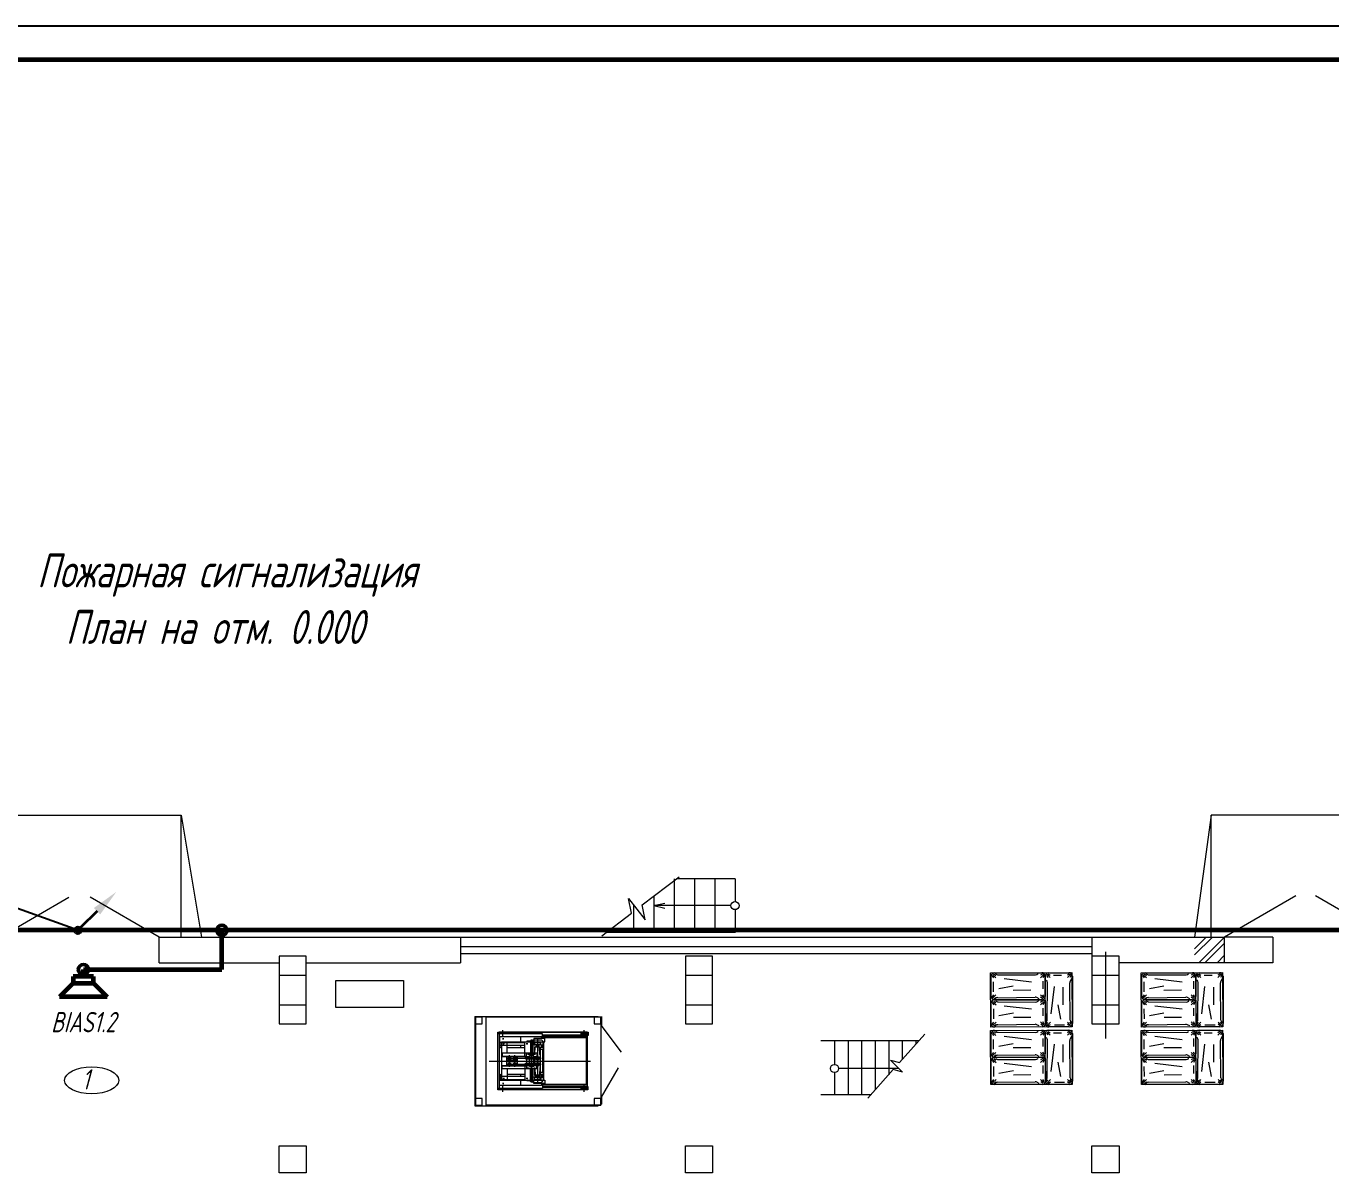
# Model space of a CAD drawing. Header units: millimetres. Extents: x 1663 to 6300, y 431 to 1491.
# Drawn here: x 2875.7 to 3068.3, y 1182.3 to 1351.5 of the extents above; entities that cross this region are included whole.
import ezdxf

# ---------------------------------------------------------------- set-up
doc = ezdxf.new("R2010")
doc.units = ezdxf.units.MM
for name, color, linetype, lineweight in [('Линия связи (Вновь)', 3, 'Continuous', 60), ('Рамка толстая', 7, 'Continuous', 60), ('Рамка тонкая', 5, 'Continuous', 25), ('Связь', 84, 'Continuous', 50), ('СОУЭ', 160, 'Continuous', 60), ('Строительный', 251, 'Continuous', 13), ('Текст', 2, 'Continuous', 25), ('Элемент эл. схем', 7, 'Continuous', 35)]:
    doc.layers.add(name, color=color, linetype=linetype, lineweight=lineweight)
doc.styles.add('Simplex', font='simplex.shx', dxfattribs={"width": 0.7, "oblique": 15})

# ---------------------------------------------------------------- blocks, each defined once
blk = doc.blocks.new('A$C178B2837')
at = {"layer": 'Строительный', "ltscale": 100}
for p, q in [((304.71, 420.51), (334.71, 420.51)), ((334.71, 402.51), (334.71, 420.51)), ((334.71, 420.51), (337.72, 402.51)), ((486.76, 420.51), (484.3, 402.51)), ((513.66, 420.51), (486.76, 420.51)), ((486.76, 402.51), (486.76, 420.51)), ((402.77, 407.25), (408.22, 411.41)), ((407.47, 411.11), (407.47, 403.21)), ((416.47, 411.11), (407.83, 411.11)), ((410.47, 411.11), (410.47, 403.21)), ((413.47, 411.11), (413.47, 403.21)), ((416.47, 411.11), (416.47, 407.76)), ((307.96, 402.51), (318.14, 408.39)), ((331.46, 402.51), (321.29, 408.39)), ((404.47, 408.55), (404.47, 403.21)), ((499.28, 408.6), (488.74, 402.51)), ((502.16, 408.63), (512.74, 402.51)), ((401.18, 406.04), (400.76, 408.23)), ((400.76, 408.23), (403.19, 405.05)), ((401.47, 407.3), (401.47, 403.21)), ((403.19, 405.05), (402.77, 407.25)), ((404.47, 407.16), (406.09, 407.53)), ((415.87, 407.16), (404.47, 407.16)), ((404.47, 407.16), (406.09, 406.78)), ((416.47, 406.56), (416.47, 403.21)), ((396.83, 402.72), (401.18, 406.04)), ((416.47, 403.21), (397.47, 403.21)), ((398.47, 403.97), (398.47, 403.21)), ((331.46, 402.51), (375.93, 402.51)), ((331.46, 398.71), (331.46, 402.51)), ((375.93, 402.51), (375.93, 398.71)), ((375.93, 402.51), (469.16, 402.51)), ((375.93, 401.14), (469.16, 401.14)), ((469.16, 402.51), (469.16, 399.71)), ((469.16, 402.51), (488.74, 402.51)), ((484.3, 400.78), (486.04, 402.51)), ((484.3, 399.88), (486.94, 402.51)), ((484.94, 398.71), (488.74, 402.51)), ((485.83, 398.71), (488.74, 401.62)), ((488.74, 398.71), (488.74, 402.51)), ((495.86, 402.51), (488.74, 402.51)), ((495.86, 402.51), (495.86, 398.71)), ((353.16, 399.71), (349.16, 399.71)), ((349.16, 399.71), (349.16, 389.71)), ((353.16, 389.71), (353.16, 399.71)), ((375.93, 400.11), (469.16, 400.11)), ((413.16, 399.71), (409.16, 399.71)), ((409.16, 399.71), (409.16, 389.71)), ((413.16, 389.71), (413.16, 399.71)), ((473.16, 399.71), (469.16, 399.71)), ((469.16, 399.71), (469.16, 389.71)), ((471.16, 399.71), (469.16, 399.71)), ((471.16, 399.71), (469.16, 399.71)), ((471.16, 400.33), (471.16, 387.56)), ((473.16, 389.71), (473.16, 399.71)), ((487.63, 398.71), (488.74, 399.83)), ((488.53, 398.71), (488.74, 398.93)), ((331.46, 398.71), (349.16, 398.71)), ((349.16, 396.89), (353.16, 396.89)), ((353.16, 398.71), (375.93, 398.71)), ((409.16, 396.89), (413.16, 396.89)), ((454.21, 397.23), (466.21, 397.27)), ((454.23, 389.23), (454.21, 397.23)), ((454.43, 396.81), (454.65, 396.5)), ((454.49, 396.95), (454.98, 396.5)), ((454.65, 397.07), (454.96, 396.85)), ((454.77, 397.24), (461.77, 397.26)), ((454.94, 397.13), (454.95, 397.13)), ((455.32, 396.95), (460.83, 396.93)), ((461.2, 397.09), (461.19, 397.08)), ((462.05, 396.97), (461.56, 396.52)), ((461.89, 397.09), (461.57, 396.87)), ((461.59, 397.15), (461.59, 397.15)), ((462.11, 396.84), (461.89, 396.52)), ((462.43, 396.87), (462.65, 396.56)), ((462.55, 397.03), (463, 396.54)), ((462.69, 397.09), (463, 396.87)), ((462.77, 397.25), (465.77, 397.26)), ((463.49, 396.87), (464.65, 396.88)), ((465.84, 397.1), (465.53, 396.88)), ((465.98, 397.04), (465.53, 396.54)), ((466.1, 396.88), (465.88, 396.56)), ((466.21, 397.27), (466.23, 389.27)), ((469.16, 396.89), (473.16, 396.89)), ((488.74, 398.71), (473.16, 398.71)), ((476.45, 397.23), (488.45, 397.27)), ((476.47, 389.23), (476.45, 397.23)), ((476.67, 396.81), (476.89, 396.5)), ((476.73, 396.95), (477.22, 396.5)), ((476.89, 397.07), (477.2, 396.85)), ((477.01, 397.24), (484.01, 397.26)), ((477.18, 397.13), (477.18, 397.13)), ((477.56, 396.95), (483.07, 396.93)), ((483.44, 397.09), (483.43, 397.08)), ((484.28, 396.97), (483.79, 396.52)), ((484.13, 397.09), (483.81, 396.87)), ((483.83, 397.15), (483.83, 397.15)), ((484.34, 396.84), (484.13, 396.52)), ((484.67, 396.87), (484.89, 396.56)), ((484.79, 397.03), (485.24, 396.54)), ((484.93, 397.09), (485.24, 396.87)), ((485, 397.25), (488, 397.26)), ((485.73, 396.87), (486.89, 396.88)), ((488.08, 397.1), (487.77, 396.88)), ((488.22, 397.04), (487.77, 396.54)), ((488.34, 396.88), (488.12, 396.56)), ((488.45, 397.27), (488.47, 389.27)), ((495.86, 398.71), (488.74, 398.71)), ((357.53, 396.11), (367.53, 396.11)), ((357.53, 392.11), (357.53, 396.11)), ((367.53, 396.11), (367.53, 392.11)), ((454.28, 393.73), (454.27, 396.73)), ((454.59, 395.91), (454.6, 394.44)), ((455.43, 394.93), (457.54, 395.32)), ((456.19, 396.38), (460.24, 395.91)), ((461.89, 396.03), (461.9, 394.87)), ((462.27, 396.76), (462.28, 393.76)), ((462.29, 389.75), (462.27, 396.75)), ((462.38, 396.57), (462.38, 396.57)), ((462.44, 396.18), (462.45, 396.17)), ((462.57, 390.3), (462.59, 395.82)), ((463.15, 391.18), (463.62, 395.22)), ((464.87, 395.12), (464.87, 392.53)), ((465.95, 390.24), (465.88, 395.75)), ((466.13, 396.33), (465.94, 396)), ((466.16, 396.59), (466.16, 396.58)), ((466.27, 396.76), (466.29, 389.76)), ((476.52, 393.73), (476.51, 396.73)), ((476.83, 395.91), (476.84, 394.44)), ((477.67, 394.93), (479.78, 395.32)), ((478.43, 396.38), (482.47, 395.91)), ((484.13, 396.03), (484.13, 394.87)), ((484.51, 396.76), (484.52, 393.76)), ((484.53, 389.75), (484.51, 396.75)), ((484.61, 396.57), (484.62, 396.57)), ((484.67, 396.18), (484.68, 396.17)), ((484.81, 390.3), (484.83, 395.82)), ((485.39, 391.18), (485.85, 395.22)), ((487.1, 395.12), (487.11, 392.53)), ((488.19, 390.24), (488.12, 395.75)), ((488.37, 396.33), (488.18, 396)), ((488.4, 396.59), (488.39, 396.58)), ((488.51, 396.76), (488.53, 389.76)), ((454.44, 393.66), (454.66, 393.97)), ((454.5, 393.52), (454.99, 393.97)), ((454.66, 393.4), (454.97, 393.62)), ((454.66, 393.07), (454.98, 392.85)), ((461.78, 393.26), (454.78, 393.24)), ((454.78, 393.24), (461.78, 393.26)), ((454.88, 393.4), (454.91, 393.43)), ((454.95, 393.34), (454.96, 393.35)), ((454.96, 393.13), (454.96, 393.13)), ((455.26, 393.57), (460.77, 393.64)), ((455.33, 392.95), (460.85, 392.93)), ((460.14, 394.66), (457.55, 394.65)), ((461.35, 393.4), (461.02, 393.58)), ((461.21, 393.09), (461.2, 393.08)), ((462.06, 393.54), (461.56, 393.99)), ((462.06, 392.97), (461.57, 392.52)), ((461.9, 393.42), (461.58, 393.64)), ((461.9, 393.09), (461.59, 392.87)), ((461.6, 393.36), (461.6, 393.37)), ((461.6, 393.15), (461.6, 393.15)), ((462.11, 393.68), (461.9, 393.99)), ((476.68, 393.66), (476.9, 393.97)), ((476.74, 393.52), (477.23, 393.97)), ((476.9, 393.4), (477.21, 393.62)), ((476.9, 393.07), (477.21, 392.85)), ((484.02, 393.26), (477.02, 393.24)), ((477.02, 393.24), (484.02, 393.26)), ((477.11, 393.4), (477.15, 393.43)), ((477.19, 393.34), (477.2, 393.35)), ((477.19, 393.13), (477.2, 393.13)), ((477.49, 393.57), (483.01, 393.64)), ((477.57, 392.95), (483.08, 392.93)), ((482.38, 394.66), (479.78, 394.65)), ((483.59, 393.4), (483.26, 393.58)), ((483.45, 393.09), (483.44, 393.08)), ((484.29, 393.54), (483.8, 393.99)), ((484.3, 392.97), (483.81, 392.52)), ((484.14, 393.42), (483.82, 393.64)), ((484.14, 393.09), (483.82, 392.87)), ((483.84, 393.36), (483.84, 393.37)), ((483.84, 393.15), (483.84, 393.15)), ((484.35, 393.68), (484.14, 393.99)), ((349.16, 392.54), (353.16, 392.54)), ((367.53, 392.11), (357.53, 392.11)), ((409.16, 392.54), (413.16, 392.54)), ((454.29, 389.73), (454.28, 392.73)), ((454.44, 392.81), (454.66, 392.5)), ((454.5, 392.95), (455, 392.5)), ((454.61, 391.91), (454.61, 390.44)), ((455.44, 390.93), (457.56, 391.32)), ((456.21, 392.38), (460.25, 391.91)), ((462.12, 392.84), (461.9, 392.52)), ((461.9, 392.03), (461.91, 390.87)), ((462.28, 392.76), (462.29, 389.76)), ((464.59, 390.41), (464.2, 392.53)), ((469.16, 392.54), (473.16, 392.54)), ((476.53, 389.73), (476.52, 392.73)), ((476.68, 392.81), (476.9, 392.5)), ((476.74, 392.95), (477.23, 392.5)), ((476.84, 391.91), (476.85, 390.44)), ((477.68, 390.93), (479.79, 391.32)), ((478.44, 392.38), (482.49, 391.91)), ((484.36, 392.84), (484.14, 392.52)), ((484.14, 392.03), (484.15, 390.87)), ((484.52, 392.76), (484.53, 389.76)), ((486.83, 390.41), (486.44, 392.53)), ((349.16, 389.71), (353.16, 389.71)), ((378.06, 390.81), (396.26, 390.81)), ((378.06, 390.81), (378.06, 377.61)), ((379.16, 390.71), (378.16, 390.71)), ((378.16, 390.71), (378.16, 389.71)), ((378.16, 390.26), (378.16, 378.26)), ((378.16, 389.71), (379.16, 389.71)), ((379.16, 389.71), (379.16, 390.71)), ((396.66, 390.71), (379.66, 390.71)), ((379.66, 390.71), (379.66, 377.71)), ((394.66, 390.71), (381.66, 390.71)), ((396.66, 390.71), (395.66, 390.71)), ((395.66, 390.71), (395.66, 389.71)), ((395.66, 389.71), (396.66, 389.71)), ((396.66, 390.71), (396.66, 377.71)), ((396.66, 389.71), (396.66, 390.71)), ((396.66, 389.51), (399.66, 385.51)), ((396.76, 390.81), (396.76, 389.38)), ((409.16, 389.71), (413.16, 389.71)), ((466.23, 389.27), (454.23, 389.23)), ((454.45, 389.66), (454.67, 389.97)), ((454.51, 389.52), (455, 389.97)), ((454.67, 389.4), (454.99, 389.62)), ((461.79, 389.26), (454.79, 389.24)), ((454.89, 389.4), (454.92, 389.43)), ((454.97, 389.35), (454.97, 389.35)), ((455.27, 389.57), (460.78, 389.64)), ((460.16, 390.66), (457.56, 390.65)), ((461.36, 389.4), (461.03, 389.58)), ((462.07, 389.54), (461.57, 389.99)), ((461.91, 389.42), (461.6, 389.64)), ((461.62, 389.36), (461.61, 389.37)), ((462.13, 389.68), (461.91, 389.99)), ((462.4, 389.93), (462.4, 389.93)), ((462.46, 389.63), (462.67, 389.95)), ((462.57, 389.47), (463.02, 389.97)), ((462.71, 389.41), (463.03, 389.63)), ((465.79, 389.26), (462.79, 389.25)), ((463.61, 389.57), (465.09, 389.58)), ((466, 389.48), (465.55, 389.97)), ((465.87, 389.42), (465.55, 389.64)), ((466.12, 389.64), (465.9, 389.96)), ((466.13, 389.86), (466.1, 389.89)), ((466.18, 389.94), (466.18, 389.94)), ((469.16, 389.71), (473.16, 389.71)), ((488.47, 389.27), (476.47, 389.23)), ((476.69, 389.66), (476.91, 389.97)), ((476.75, 389.52), (477.24, 389.97)), ((476.91, 389.4), (477.22, 389.62)), ((484.03, 389.26), (477.03, 389.24)), ((477.13, 389.4), (477.16, 389.43)), ((477.2, 389.35), (477.21, 389.35)), ((477.51, 389.57), (483.02, 389.64)), ((482.39, 390.66), (479.8, 390.65)), ((483.6, 389.4), (483.27, 389.58)), ((484.31, 389.54), (483.81, 389.99)), ((484.15, 389.42), (483.83, 389.64)), ((483.85, 389.36), (483.85, 389.37)), ((484.36, 389.68), (484.15, 389.99)), ((484.63, 389.93), (484.64, 389.93)), ((484.69, 389.63), (484.91, 389.95)), ((484.81, 389.47), (485.26, 389.97)), ((484.95, 389.41), (485.26, 389.63)), ((488.03, 389.26), (485.03, 389.25)), ((485.85, 389.57), (487.33, 389.58)), ((488.24, 389.48), (487.79, 389.97)), ((488.1, 389.42), (487.79, 389.64)), ((488.36, 389.64), (488.14, 389.96)), ((488.37, 389.86), (488.33, 389.89)), ((488.42, 389.94), (488.41, 389.94)), ((381.46, 379.97), (381.46, 388.46)), ((381.46, 388.46), (394.81, 388.46)), ((388.07, 388.24), (381.46, 388.24)), ((394.66, 388.46), (381.66, 388.46)), ((381.66, 388.46), (381.66, 379.96)), ((382.66, 388.26), (381.66, 388.26)), ((387.88, 387.8), (381.69, 387.8)), ((381.69, 387.8), (381.69, 386.23)), ((382.33, 387.5), (382.12, 387.5)), ((382.16, 388.76), (382.16, 387.76)), ((382.22, 387.41), (382.22, 387.59)), ((384.78, 387.8), (384.78, 387.04)), ((386.62, 387.22), (386.27, 387.22)), ((386.27, 387.22), (386.27, 387.15)), ((386.56, 387.29), (386.34, 387.29)), ((386.34, 387.29), (386.34, 387.22)), ((386.45, 387.37), (386.45, 381.05)), ((386.45, 381.05), (386.45, 387.37)), ((386.56, 387.22), (386.67, 387.36)), ((386.56, 387.29), (386.56, 387.22)), ((386.62, 387.15), (386.62, 387.22)), ((386.67, 387.36), (387.88, 387.36)), ((388.41, 387.54), (386.76, 387.54)), ((386.76, 387.54), (386.76, 387.15)), ((387.3, 387.58), (387.3, 380.84)), ((387.88, 387.54), (387.88, 387.8)), ((387.88, 387.36), (388.2, 387.04)), ((388.07, 387.54), (388.07, 388.24)), ((388.07, 388.09), (394.81, 388.09)), ((394.81, 388), (388.07, 388)), ((394.59, 387.78), (388.15, 387.78)), ((394.59, 387.71), (388.15, 387.71)), ((394.59, 387.64), (388.15, 387.64)), ((388.41, 387.04), (388.41, 387.54)), ((394.66, 388.26), (393.66, 388.26)), ((394.16, 388.76), (394.16, 387.76)), ((394.52, 387.56), (394.52, 380.87)), ((394.59, 387.71), (394.59, 380.71)), ((394.66, 388.46), (394.66, 379.96)), ((394.66, 380.87), (394.66, 387.56)), ((394.81, 388.46), (394.81, 388)), ((443.61, 387.21), (429.16, 387.21)), ((431.16, 387.21), (431.16, 383.72)), ((433.16, 387.21), (433.16, 379.21)), ((435.16, 387.21), (435.16, 379.21)), ((437.16, 387.21), (437.16, 379.95)), ((439.16, 387.21), (439.16, 382.2)), ((440.76, 384), (444.5, 388.21)), ((441.16, 387.21), (441.16, 384.45)), ((443.16, 387.21), (443.16, 386.7)), ((454.21, 388.75), (466.21, 388.78)), ((454.23, 380.75), (454.21, 388.75)), ((454.28, 385.25), (454.27, 388.25)), ((454.43, 388.32), (454.65, 388.01)), ((454.49, 388.46), (454.98, 388.01)), ((454.59, 387.42), (454.6, 385.95)), ((454.65, 388.58), (454.96, 388.36)), ((454.77, 388.75), (461.77, 388.77)), ((454.94, 388.64), (454.95, 388.64)), ((455.32, 388.46), (460.83, 388.44)), ((456.19, 387.89), (460.24, 387.42)), ((461.2, 388.6), (461.19, 388.59)), ((462.05, 388.48), (461.56, 388.03)), ((461.89, 388.6), (461.57, 388.38)), ((461.59, 388.66), (461.59, 388.66)), ((462.11, 388.35), (461.89, 388.03)), ((461.89, 387.54), (461.9, 386.38)), ((462.27, 388.27), (462.28, 385.27)), ((462.29, 381.26), (462.27, 388.26)), ((462.38, 388.09), (462.38, 388.08)), ((462.43, 388.38), (462.65, 388.07)), ((462.44, 387.69), (462.45, 387.68)), ((462.55, 388.54), (463, 388.05)), ((462.57, 381.82), (462.59, 387.33)), ((462.69, 388.6), (463, 388.38)), ((462.77, 388.76), (465.77, 388.77)), ((463.49, 388.38), (464.65, 388.39)), ((465.84, 388.61), (465.53, 388.39)), ((465.98, 388.55), (465.53, 388.06)), ((466.1, 388.39), (465.88, 388.08)), ((465.95, 381.75), (465.88, 387.26)), ((466.13, 387.84), (465.94, 387.51)), ((466.16, 388.1), (466.16, 388.09)), ((466.21, 388.78), (466.23, 380.78)), ((466.27, 388.27), (466.29, 381.27)), ((476.45, 388.75), (488.45, 388.78)), ((476.47, 380.75), (476.45, 388.75)), ((476.52, 385.25), (476.51, 388.25)), ((476.67, 388.32), (476.89, 388.01)), ((476.73, 388.46), (477.22, 388.01)), ((476.83, 387.42), (476.84, 385.95)), ((476.89, 388.58), (477.2, 388.36)), ((477.01, 388.75), (484.01, 388.77)), ((477.18, 388.64), (477.18, 388.64)), ((477.56, 388.46), (483.07, 388.44)), ((478.43, 387.89), (482.47, 387.42)), ((483.44, 388.6), (483.43, 388.59)), ((484.28, 388.48), (483.79, 388.03)), ((484.13, 388.6), (483.81, 388.38)), ((483.83, 388.66), (483.83, 388.66)), ((484.34, 388.35), (484.13, 388.03)), ((484.13, 387.54), (484.13, 386.38)), ((484.51, 388.27), (484.52, 385.27)), ((484.53, 381.26), (484.51, 388.26)), ((484.61, 388.09), (484.62, 388.08)), ((484.67, 388.38), (484.89, 388.07)), ((484.67, 387.69), (484.68, 387.68)), ((484.79, 388.54), (485.24, 388.05)), ((484.81, 381.82), (484.83, 387.33)), ((484.93, 388.6), (485.24, 388.38)), ((485, 388.76), (488, 388.77)), ((485.73, 388.38), (486.89, 388.39)), ((488.08, 388.61), (487.77, 388.39)), ((488.22, 388.55), (487.77, 388.06)), ((488.34, 388.39), (488.12, 388.08)), ((488.19, 381.75), (488.12, 387.26)), ((488.37, 387.84), (488.18, 387.51)), ((488.4, 388.1), (488.39, 388.09)), ((488.45, 388.78), (488.47, 380.78)), ((488.51, 388.27), (488.53, 381.27)), ((381.69, 386.23), (381.73, 386.16)), ((381.73, 386.16), (381.73, 386.95)), ((381.73, 386.95), (381.8, 386.95)), ((381.73, 386.16), (381.8, 386.16)), ((381.8, 386.16), (381.8, 387)), ((381.8, 387), (382.01, 387)), ((381.8, 386.26), (382.01, 386.26)), ((381.82, 386.61), (381.82, 386.94)), ((381.82, 386.94), (385.44, 386.94)), ((381.92, 386.51), (381.82, 386.61)), ((385.44, 386.51), (381.92, 386.51)), ((382.01, 387.04), (388.41, 387.04)), ((382.01, 387.04), (382.01, 381.38)), ((387.21, 385.38), (382.1, 385.38)), ((382.1, 385.38), (382.1, 384.87)), ((382.42, 386.77), (382.21, 386.77)), ((382.31, 386.68), (382.31, 386.87)), ((382.81, 385.38), (382.81, 387.04)), ((385.44, 386.19), (382.81, 386.19)), ((384.78, 386.51), (384.78, 386.19)), ((385.44, 384.94), (385.44, 387.04)), ((385.88, 386.77), (385.66, 386.77)), ((385.71, 384.87), (385.71, 385.38)), ((386.76, 387.15), (385.74, 387.15)), ((385.74, 387.15), (385.74, 387.04)), ((385.77, 386.67), (385.77, 386.86)), ((385.92, 385.3), (385.92, 385.18)), ((386.27, 387.04), (386.27, 385.38)), ((386.62, 387.04), (386.62, 385.38)), ((386.81, 386.6), (386.62, 386.6)), ((386.81, 386.6), (386.81, 387.04)), ((386.81, 386.6), (386.85, 386.6)), ((386.85, 386.6), (386.87, 386.64)), ((386.9, 386.99), (386.87, 386.94)), ((386.87, 386.94), (386.87, 386.64)), ((387.72, 386.94), (386.87, 386.94)), ((386.9, 386.58), (386.87, 386.64)), ((387.72, 386.64), (386.87, 386.64)), ((386.89, 386.34), (387.72, 386.34)), ((386.89, 386.34), (386.89, 385.38)), ((387.69, 386.99), (386.9, 386.99)), ((387.69, 386.58), (386.9, 386.58)), ((386.94, 385.38), (386.96, 386.24)), ((386.94, 385.3), (386.94, 385.18)), ((386.96, 386.24), (387.01, 386.3)), ((387.58, 386.3), (387.01, 386.3)), ((387.08, 386.94), (387.08, 386.99)), ((387.15, 386.58), (387.15, 386.34)), ((387.21, 385.38), (387.21, 384.87)), ((387.44, 386.58), (387.44, 386.34)), ((387.51, 386.94), (387.51, 386.99)), ((387.63, 386.24), (387.58, 386.3)), ((387.65, 385.17), (387.63, 386.24)), ((387.69, 386.99), (387.72, 386.94)), ((387.69, 386.58), (387.72, 386.64)), ((387.72, 386.94), (387.72, 386.64)), ((387.74, 386.6), (387.72, 386.64)), ((387.72, 386.34), (387.72, 382.09)), ((388.22, 386.21), (387.72, 386.21)), ((388.22, 385.91), (387.72, 385.91)), ((387.78, 386.6), (387.74, 386.6)), ((387.78, 386.6), (387.78, 387.04)), ((387.78, 386.6), (388.06, 386.6)), ((387.89, 386.6), (387.89, 386.21)), ((388.06, 386.6), (388.16, 386.71)), ((388.06, 386.6), (388.06, 386.21)), ((388.06, 385.91), (388.06, 382.52)), ((388.16, 386.71), (388.16, 387.04)), ((388.22, 381.38), (388.22, 387.04)), ((388.27, 381.38), (388.27, 387.04)), ((454.44, 385.17), (454.66, 385.48)), ((454.5, 385.03), (454.99, 385.48)), ((455.43, 386.44), (457.54, 386.83)), ((460.14, 386.17), (457.55, 386.16)), ((462.06, 385.05), (461.56, 385.5)), ((462.11, 385.19), (461.9, 385.51)), ((463.15, 382.69), (463.62, 386.73)), ((464.87, 386.64), (464.87, 384.04)), ((476.68, 385.17), (476.9, 385.48)), ((476.74, 385.03), (477.23, 385.48)), ((477.67, 386.44), (479.78, 386.83)), ((482.38, 386.17), (479.78, 386.16)), ((484.29, 385.05), (483.8, 385.5)), ((484.35, 385.19), (484.14, 385.51)), ((485.39, 382.69), (485.85, 386.73)), ((487.1, 386.64), (487.11, 384.04)), ((380.16, 384.21), (395.16, 384.21)), ((381.46, 384.21), (394.99, 384.21)), ((382.1, 384.94), (385.71, 384.94)), ((382.1, 384.87), (385.71, 384.87)), ((382.1, 383.05), (382.1, 383.56)), ((382.1, 383.56), (385.71, 383.56)), ((382.1, 383.49), (385.71, 383.49)), ((382.75, 384.87), (382.75, 383.56)), ((384.38, 384.34), (382.75, 384.34)), ((384.38, 384.09), (382.75, 384.09)), ((382.86, 384.66), (387.85, 384.66)), ((382.86, 383.77), (387.85, 383.77)), ((383.01, 384.66), (383.09, 384.8)), ((383.09, 384.51), (383.01, 384.66)), ((383.01, 383.77), (383.09, 383.91)), ((383.09, 383.63), (383.01, 383.77)), ((383.09, 384.8), (383.25, 384.8)), ((383.25, 384.51), (383.09, 384.51)), ((383.09, 383.91), (383.25, 383.91)), ((383.25, 383.63), (383.09, 383.63)), ((383.17, 383.36), (383.17, 385.07)), ((383.25, 384.8), (383.34, 384.66)), ((383.34, 384.66), (383.25, 384.51)), ((383.25, 383.91), (383.34, 383.77)), ((383.34, 383.77), (383.25, 383.63)), ((383.81, 384.66), (383.89, 384.8)), ((383.89, 384.51), (383.81, 384.66)), ((383.81, 383.77), (383.89, 383.91)), ((383.89, 383.63), (383.81, 383.77)), ((383.89, 384.8), (384.05, 384.8)), ((384.05, 384.51), (383.89, 384.51)), ((383.89, 383.91), (384.05, 383.91)), ((384.05, 383.63), (383.89, 383.63)), ((383.97, 383.36), (383.97, 385.07)), ((384.05, 384.8), (384.14, 384.66)), ((384.14, 384.66), (384.05, 384.51)), ((384.05, 383.91), (384.14, 383.77)), ((384.14, 383.77), (384.05, 383.63)), ((384.38, 383.56), (384.38, 384.87)), ((385.44, 383.49), (385.44, 381.38)), ((385.55, 384.75), (385.55, 384.78)), ((385.55, 384.78), (387.35, 384.78)), ((385.64, 384.72), (385.55, 384.75)), ((385.64, 384.59), (385.55, 384.57)), ((385.55, 384.57), (385.55, 384.53)), ((385.55, 384.53), (387.35, 384.53)), ((385.55, 383.86), (385.55, 383.9)), ((385.55, 383.9), (387.35, 383.9)), ((385.64, 383.83), (385.55, 383.86)), ((385.64, 383.7), (385.55, 383.68)), ((385.55, 383.68), (385.55, 383.64)), ((385.55, 383.64), (387.35, 383.64)), ((385.64, 384.72), (387.25, 384.72)), ((385.64, 384.72), (385.64, 384.59)), ((385.64, 384.59), (387.25, 384.59)), ((385.64, 383.83), (387.25, 383.83)), ((385.64, 383.7), (385.64, 383.83)), ((385.64, 383.7), (387.25, 383.7)), ((385.71, 384.87), (386.13, 384.87)), ((385.71, 384.44), (385.71, 383.98)), ((385.71, 383.56), (385.71, 383.05)), ((385.71, 383.56), (386.13, 383.56)), ((385.84, 385.24), (387, 385.24)), ((386.13, 384.78), (386.13, 385.04)), ((386.77, 385.01), (386.13, 385.01)), ((386.13, 383.9), (386.13, 384.53)), ((386.13, 383.42), (386.13, 383.64)), ((386.77, 383.42), (386.13, 383.42)), ((386.77, 384.78), (386.77, 385.01)), ((386.77, 384.87), (387.21, 384.87)), ((386.77, 383.9), (386.77, 384.53)), ((386.77, 383.42), (386.77, 383.64)), ((386.77, 383.56), (387.21, 383.56)), ((386.94, 383.9), (386.94, 384.53)), ((387.05, 384.86), (387.58, 384.86)), ((387.05, 384.86), (387.05, 384.78)), ((387.05, 384.46), (387.05, 384.53)), ((387.05, 384.46), (387.58, 384.46)), ((387.05, 383.97), (387.58, 383.97)), ((387.05, 383.97), (387.05, 383.9)), ((387.05, 383.57), (387.05, 383.64)), ((387.05, 383.57), (387.58, 383.57)), ((387.21, 383.05), (387.21, 383.56)), ((387.25, 384.72), (387.35, 384.75)), ((387.25, 384.72), (387.25, 384.59)), ((387.25, 384.59), (387.35, 384.57)), ((387.25, 383.83), (387.35, 383.86)), ((387.25, 383.7), (387.25, 383.83)), ((387.25, 383.7), (387.35, 383.68)), ((387.35, 384.75), (387.35, 384.78)), ((387.35, 384.57), (387.35, 384.53)), ((387.35, 383.86), (387.35, 383.9)), ((387.35, 383.68), (387.35, 383.64)), ((387.58, 384.46), (387.58, 384.86)), ((387.58, 383.97), (387.58, 383.57)), ((387.65, 385.17), (387.72, 385.16)), ((439.42, 384.37), (441.18, 382.6)), ((439.42, 384.37), (440.76, 384)), ((454.29, 381.25), (454.28, 384.25)), ((454.44, 384.32), (454.66, 384.01)), ((454.5, 384.46), (455, 384.01)), ((454.61, 383.42), (454.61, 381.95)), ((454.66, 384.91), (454.97, 385.13)), ((454.66, 384.58), (454.98, 384.36)), ((461.78, 384.77), (454.78, 384.75)), ((454.78, 384.75), (461.78, 384.77)), ((454.88, 384.91), (454.91, 384.94)), ((454.95, 384.86), (454.96, 384.86)), ((454.96, 384.64), (454.96, 384.64)), ((455.26, 385.09), (460.77, 385.16)), ((455.33, 384.46), (460.85, 384.44)), ((456.21, 383.89), (460.25, 383.42)), ((461.35, 384.91), (461.02, 385.09)), ((461.21, 384.6), (461.2, 384.59)), ((462.06, 384.48), (461.57, 384.03)), ((461.9, 384.94), (461.58, 385.15)), ((461.9, 384.6), (461.59, 384.38)), ((461.6, 384.88), (461.6, 384.88)), ((461.6, 384.66), (461.6, 384.66)), ((462.12, 384.35), (461.9, 384.03)), ((461.9, 383.54), (461.91, 382.38)), ((462.28, 384.27), (462.29, 381.27)), ((464.59, 381.92), (464.2, 384.04)), ((476.53, 381.25), (476.52, 384.25)), ((476.68, 384.32), (476.9, 384.01)), ((476.74, 384.46), (477.23, 384.01)), ((476.84, 383.42), (476.85, 381.95)), ((476.9, 384.91), (477.21, 385.13)), ((476.9, 384.58), (477.21, 384.36)), ((484.02, 384.77), (477.02, 384.75)), ((477.02, 384.75), (484.02, 384.77)), ((477.11, 384.91), (477.15, 384.94)), ((477.19, 384.86), (477.2, 384.86)), ((477.19, 384.64), (477.2, 384.64)), ((477.49, 385.09), (483.01, 385.16)), ((477.57, 384.46), (483.08, 384.44)), ((478.44, 383.89), (482.49, 383.42)), ((483.59, 384.91), (483.26, 385.09)), ((483.45, 384.6), (483.44, 384.59)), ((484.3, 384.48), (483.81, 384.03)), ((484.14, 384.94), (483.82, 385.15)), ((484.14, 384.6), (483.82, 384.38)), ((483.84, 384.88), (483.84, 384.88)), ((483.84, 384.66), (483.84, 384.66)), ((484.36, 384.35), (484.14, 384.03)), ((484.14, 383.54), (484.15, 382.38)), ((484.52, 384.27), (484.53, 381.27)), ((486.83, 381.92), (486.44, 384.04)), ((381.69, 382.2), (381.73, 382.26)), ((381.69, 380.63), (381.69, 382.2)), ((381.73, 382.26), (381.8, 382.26)), ((381.73, 382.26), (381.73, 381.48)), ((381.73, 381.48), (381.8, 381.48)), ((381.8, 382.26), (381.8, 381.42)), ((381.8, 382.17), (382.01, 382.17)), ((381.8, 381.42), (382.01, 381.42)), ((381.92, 381.92), (381.82, 381.82)), ((381.82, 381.82), (381.82, 381.49)), ((381.82, 381.49), (385.44, 381.49)), ((385.44, 381.92), (381.92, 381.92)), ((387.21, 383.05), (382.1, 383.05)), ((382.42, 381.65), (382.21, 381.65)), ((382.31, 381.75), (382.31, 381.56)), ((382.81, 383.05), (382.81, 381.38)), ((385.44, 382.23), (382.81, 382.23)), ((384.78, 382.23), (384.78, 381.92)), ((385.88, 381.66), (385.66, 381.66)), ((385.77, 381.76), (385.77, 381.57)), ((385.86, 383.19), (387.01, 383.19)), ((385.92, 383.13), (385.92, 383.25)), ((386.27, 381.38), (386.27, 383.05)), ((386.62, 381.38), (386.62, 383.05)), ((386.81, 381.82), (386.62, 381.82)), ((386.81, 381.82), (386.85, 381.82)), ((386.81, 381.82), (386.81, 381.38)), ((386.85, 381.82), (386.87, 381.79)), ((386.9, 381.84), (386.87, 381.79)), ((386.87, 381.49), (386.87, 381.79)), ((387.72, 381.79), (386.87, 381.79)), ((386.9, 381.44), (386.87, 381.49)), ((387.72, 381.49), (386.87, 381.49)), ((386.89, 382.09), (386.89, 383.05)), ((386.89, 382.09), (387.72, 382.09)), ((387.69, 381.84), (386.9, 381.84)), ((387.69, 381.44), (386.9, 381.44)), ((386.94, 383.13), (386.94, 383.25)), ((386.94, 383.05), (386.96, 382.19)), ((386.96, 382.19), (387.01, 382.13)), ((387.58, 382.13), (387.01, 382.13)), ((387.08, 381.49), (387.08, 381.44)), ((387.15, 381.84), (387.15, 382.09)), ((387.44, 381.84), (387.44, 382.09)), ((387.51, 381.49), (387.51, 381.44)), ((387.63, 382.19), (387.58, 382.13)), ((387.65, 383.25), (387.63, 382.19)), ((387.65, 383.25), (387.72, 383.27)), ((387.69, 381.84), (387.72, 381.79)), ((387.69, 381.44), (387.72, 381.49)), ((388.22, 382.52), (387.72, 382.52)), ((388.22, 382.22), (387.72, 382.22)), ((387.74, 381.82), (387.72, 381.79)), ((387.72, 381.49), (387.72, 381.79)), ((387.78, 381.82), (387.74, 381.82)), ((387.78, 381.82), (387.78, 381.38)), ((387.78, 381.82), (388.06, 381.82)), ((387.89, 381.82), (387.89, 382.22)), ((388.06, 382.22), (388.06, 381.82)), ((388.06, 381.82), (388.16, 381.72)), ((388.16, 381.72), (388.16, 381.38)), ((396.76, 378.91), (399.26, 383.24)), ((431.16, 382.52), (431.16, 379.21)), ((440.66, 383.12), (431.76, 383.12)), ((436.1, 378.76), (439.84, 382.96)), ((441.18, 382.6), (439.84, 382.96)), ((454.45, 381.17), (454.67, 381.48)), ((454.51, 381.03), (455, 381.48)), ((455.44, 382.44), (457.56, 382.83)), ((460.16, 382.17), (457.56, 382.16)), ((462.07, 381.05), (461.57, 381.5)), ((462.13, 381.19), (461.91, 381.51)), ((462.4, 381.44), (462.4, 381.44)), ((462.46, 381.14), (462.67, 381.46)), ((462.57, 380.98), (463.02, 381.48)), ((466, 380.99), (465.55, 381.48)), ((466.12, 381.15), (465.9, 381.47)), ((466.13, 381.37), (466.1, 381.4)), ((466.18, 381.45), (466.18, 381.45)), ((476.69, 381.17), (476.91, 381.48)), ((476.75, 381.03), (477.24, 381.48)), ((477.68, 382.44), (479.79, 382.83)), ((482.39, 382.17), (479.8, 382.16)), ((484.31, 381.05), (483.81, 381.5)), ((484.36, 381.19), (484.15, 381.51)), ((484.63, 381.44), (484.64, 381.44)), ((484.69, 381.14), (484.91, 381.46)), ((484.81, 380.98), (485.26, 381.48)), ((488.24, 380.99), (487.79, 381.48)), ((488.36, 381.15), (488.14, 381.47)), ((488.37, 381.37), (488.33, 381.4)), ((488.42, 381.45), (488.41, 381.45)), ((388.07, 380.18), (381.46, 380.18)), ((394.75, 379.97), (381.46, 379.97)), ((382.66, 380.16), (381.66, 380.16)), ((394.66, 379.96), (381.66, 379.96)), ((387.88, 380.63), (381.69, 380.63)), ((382.01, 381.38), (388.41, 381.38)), ((382.34, 380.93), (382.12, 380.93)), ((382.33, 380.93), (382.12, 380.93)), ((382.16, 380.66), (382.16, 379.66)), ((382.22, 381.02), (382.22, 380.83)), ((382.22, 381.01), (382.22, 380.82)), ((384.78, 381.38), (384.78, 380.63)), ((385.74, 381.28), (385.74, 381.38)), ((386.76, 381.28), (385.74, 381.28)), ((386.27, 381.21), (386.27, 381.28)), ((386.62, 381.21), (386.27, 381.21)), ((386.34, 381.14), (386.34, 381.21)), ((386.56, 381.14), (386.34, 381.14)), ((386.56, 381.14), (386.56, 381.21)), ((386.56, 381.21), (386.67, 381.07)), ((386.62, 381.28), (386.62, 381.21)), ((386.67, 381.07), (387.88, 381.07)), ((386.76, 380.89), (386.76, 381.28)), ((388.41, 380.89), (386.76, 380.89)), ((387.88, 381.07), (388.2, 381.38)), ((387.88, 380.89), (387.88, 380.63)), ((388.07, 380.89), (388.07, 380.18)), ((394.81, 380.43), (388.07, 380.43)), ((388.07, 380.34), (394.81, 380.34)), ((394.59, 380.78), (388.15, 380.78)), ((394.59, 380.71), (388.15, 380.71)), ((394.59, 380.64), (388.15, 380.64)), ((388.41, 381.38), (388.41, 380.89)), ((394.66, 380.16), (393.66, 380.16)), ((394.16, 380.66), (394.16, 379.66)), ((394.81, 379.97), (394.81, 380.43)), ((466.23, 380.78), (454.23, 380.75)), ((454.67, 380.91), (454.99, 381.13)), ((461.79, 380.77), (454.79, 380.75)), ((454.89, 380.91), (454.92, 380.94)), ((454.97, 380.86), (454.97, 380.86)), ((455.27, 381.09), (460.78, 381.16)), ((461.36, 380.91), (461.03, 381.09)), ((461.91, 380.94), (461.6, 381.15)), ((461.62, 380.88), (461.61, 380.88)), ((462.71, 380.93), (463.03, 381.14)), ((465.79, 380.77), (462.79, 380.76)), ((463.61, 381.09), (465.09, 381.09)), ((465.87, 380.93), (465.55, 381.15)), ((488.47, 380.78), (476.47, 380.75)), ((476.91, 380.91), (477.22, 381.13)), ((484.03, 380.77), (477.03, 380.75)), ((477.13, 380.91), (477.16, 380.94)), ((477.2, 380.86), (477.21, 380.86)), ((477.51, 381.09), (483.02, 381.16)), ((483.6, 380.91), (483.27, 381.09)), ((484.15, 380.94), (483.83, 381.15)), ((483.85, 380.88), (483.85, 380.88)), ((484.95, 380.93), (485.26, 381.14)), ((488.03, 380.77), (485.03, 380.76)), ((485.85, 381.09), (487.33, 381.09)), ((488.1, 380.93), (487.79, 381.15)), ((378.06, 377.61), (396.26, 377.61)), ((379.16, 378.71), (378.16, 378.71)), ((378.16, 378.71), (378.16, 377.71)), ((378.16, 377.71), (379.16, 377.71)), ((379.16, 377.71), (379.16, 378.71)), ((396.66, 377.71), (379.66, 377.71)), ((396.66, 378.71), (395.66, 378.71)), ((395.66, 378.71), (395.66, 377.71)), ((395.66, 377.71), (396.66, 377.71)), ((396.66, 377.71), (396.66, 378.71)), ((396.76, 378.91), (396.76, 377.86)), ((436.5, 379.21), (429.16, 379.21)), ((349.16, 367.71), (349.16, 371.71)), ((349.16, 371.71), (353.16, 371.71)), ((353.16, 371.71), (353.16, 367.71)), ((409.16, 367.71), (409.16, 371.71)), ((409.16, 371.71), (413.16, 371.71)), ((413.16, 371.71), (413.16, 367.71)), ((469.16, 367.71), (469.16, 371.71)), ((469.16, 371.71), (473.16, 371.71)), ((473.16, 371.71), (473.16, 367.71)), ((353.16, 367.71), (349.16, 367.71)), ((413.16, 367.71), (409.16, 367.71)), ((473.16, 367.71), (469.16, 367.71))]:
    blk.add_line(p, q, dxfattribs=at)
for centre, radius in [((416.47, 407.16), 0.6), ((388.14, 387.71), 0.0701), ((394.59, 387.71), 0.0701), ((394.59, 387.56), 0.0701), ((383.17, 384.66), 0.201), ((383.17, 383.77), 0.201), ((383.17, 384.66), 0.0936), ((383.17, 383.77), 0.0936), ((383.97, 384.66), 0.201), ((383.97, 383.77), 0.201), ((383.97, 384.66), 0.0936), ((383.97, 383.77), 0.0936), ((387.3, 384.66), 0.0439), ((387.3, 383.77), 0.0439), ((431.16, 383.12), 0.6), ((388.14, 380.71), 0.0701), ((394.59, 380.87), 0.0701), ((394.59, 380.71), 0.0701)]:
    blk.add_circle(centre, radius, dxfattribs=at)
for centre, start, end in [((454.77, 396.74), 90.1706, 180.1706), ((455.32, 397.45), 220.8148, 269.7774), ((460.84, 397.43), 269.7774, 315.1274), ((461.77, 396.76), 0.1706, 90.1706), ((461.77, 396.76), 0.1706, 90.1706), ((462.77, 396.75), 90.1706, 180.1706), ((462.77, 396.75), 90.1706, 180.1706), ((465.77, 396.76), 0.1706, 90.1706), ((465.77, 396.76), 0.1706, 90.1706), ((465.77, 396.76), 0.1706, 90.1706), ((477.01, 396.74), 90.1706, 180.1706), ((477.56, 397.45), 220.8148, 269.7774), ((483.07, 397.43), 269.7774, 315.1274), ((484.01, 396.76), 0.1706, 90.1706), ((484.01, 396.76), 0.1706, 90.1706), ((485.01, 396.75), 90.1706, 180.1706), ((485.01, 396.75), 90.1706, 180.1706), ((488.01, 396.76), 0.1706, 90.1706), ((488.01, 396.76), 0.1706, 90.1706), ((488.01, 396.76), 0.1706, 90.1706), ((462.09, 395.82), 359.7774, 45.1274), ((466.38, 395.76), 150.7319, 180.7242), ((484.33, 395.82), 359.7774, 45.1274), ((488.62, 395.76), 150.7319, 180.7242), ((454.78, 393.74), 180.1706, 270.1706), ((454.78, 393.74), 180.1706, 270.1706), ((454.78, 392.74), 90.1706, 180.1706), ((455.26, 393.08), 90.7242, 135.1272), ((455.34, 393.45), 220.8148, 269.7774), ((460.77, 393.14), 60.7319, 90.7242), ((460.85, 393.43), 269.7774, 315.1274), ((461.78, 393.76), 270.1706, 0.1706), ((461.78, 393.76), 270.1706, 0.1706), ((461.78, 393.76), 270.1706, 0.1706), ((461.78, 392.76), 0.1706, 90.1706), ((461.78, 392.76), 0.1706, 90.1706), ((477.02, 393.74), 180.1706, 270.1706), ((477.02, 393.74), 180.1706, 270.1706), ((477.02, 392.74), 90.1706, 180.1706), ((477.5, 393.08), 90.7242, 135.1272), ((477.57, 393.45), 220.8148, 269.7774), ((483.01, 393.14), 60.7319, 90.7242), ((483.09, 393.43), 269.7774, 315.1274), ((484.02, 393.76), 270.1706, 0.1706), ((484.02, 393.76), 270.1706, 0.1706), ((484.02, 393.76), 270.1706, 0.1706), ((484.02, 392.76), 0.1706, 90.1706), ((484.02, 392.76), 0.1706, 90.1706), ((454.79, 389.74), 180.1706, 270.1706), ((454.79, 389.74), 180.1706, 270.1706), ((455.27, 389.08), 90.7242, 135.1272), ((460.79, 389.14), 60.7319, 90.7242), ((461.79, 389.76), 270.1706, 0.1706), ((461.79, 389.76), 270.1706, 0.1706), ((461.79, 389.76), 270.1706, 0.1706), ((462.79, 389.75), 180.1706, 270.1706), ((462.07, 390.31), 310.8148, 359.7774), ((465.79, 389.76), 270.1706, 0.1706), ((465.79, 389.76), 270.1706, 0.1706), ((466.45, 390.24), 180.7242, 225.1272), ((477.03, 389.74), 180.1706, 270.1706), ((477.03, 389.74), 180.1706, 270.1706), ((477.51, 389.08), 90.7242, 135.1272), ((483.02, 389.14), 60.7319, 90.7242), ((484.03, 389.76), 270.1706, 0.1706), ((484.03, 389.76), 270.1706, 0.1706), ((484.03, 389.76), 270.1706, 0.1706), ((485.03, 389.75), 180.1706, 270.1706), ((484.31, 390.31), 310.8148, 359.7774), ((488.03, 389.76), 270.1706, 0.1706), ((488.03, 389.76), 270.1706, 0.1706), ((488.69, 390.24), 180.7242, 225.1272), ((454.77, 388.25), 90.1706, 180.1706), ((455.32, 388.96), 220.8148, 269.7774), ((460.84, 388.94), 269.7774, 315.1274), ((461.77, 388.27), 0.1706, 90.1706), ((461.77, 388.27), 0.1706, 90.1706), ((462.77, 388.26), 90.1706, 180.1706), ((462.77, 388.26), 90.1706, 180.1706), ((462.09, 387.33), 359.7774, 45.1274), ((465.77, 388.27), 0.1706, 90.1706), ((465.77, 388.27), 0.1706, 90.1706), ((465.77, 388.27), 0.1706, 90.1706), ((466.38, 387.27), 150.7319, 180.7242), ((477.01, 388.25), 90.1706, 180.1706), ((477.56, 388.96), 220.8148, 269.7774), ((483.07, 388.94), 269.7774, 315.1274), ((484.01, 388.27), 0.1706, 90.1706), ((484.01, 388.27), 0.1706, 90.1706), ((485.01, 388.26), 90.1706, 180.1706), ((485.01, 388.26), 90.1706, 180.1706), ((484.33, 387.33), 359.7774, 45.1274), ((488.01, 388.27), 0.1706, 90.1706), ((488.01, 388.27), 0.1706, 90.1706), ((488.01, 388.27), 0.1706, 90.1706), ((488.62, 387.27), 150.7319, 180.7242), ((461.78, 385.27), 270.1706, 0.1706), ((461.78, 385.27), 270.1706, 0.1706), ((461.78, 385.27), 270.1706, 0.1706), ((484.02, 385.27), 270.1706, 0.1706), ((484.02, 385.27), 270.1706, 0.1706), ((484.02, 385.27), 270.1706, 0.1706), ((454.78, 385.25), 180.1706, 270.1706), ((454.78, 385.25), 180.1706, 270.1706), ((454.78, 384.25), 90.1706, 180.1706), ((455.26, 384.59), 90.7242, 135.1272), ((455.34, 384.96), 220.8148, 269.7774), ((460.77, 384.66), 60.7319, 90.7242), ((460.85, 384.94), 269.7774, 315.1274), ((461.78, 384.27), 0.1706, 90.1706), ((461.78, 384.27), 0.1706, 90.1706), ((477.02, 385.25), 180.1706, 270.1706), ((477.02, 385.25), 180.1706, 270.1706), ((477.02, 384.25), 90.1706, 180.1706), ((477.5, 384.59), 90.7242, 135.1272), ((477.57, 384.96), 220.8148, 269.7774), ((483.01, 384.66), 60.7319, 90.7242), ((483.09, 384.94), 269.7774, 315.1274), ((484.02, 384.27), 0.1706, 90.1706), ((484.02, 384.27), 0.1706, 90.1706), ((462.07, 381.82), 310.8148, 359.7774), ((466.45, 381.75), 180.7242, 225.1272), ((484.31, 381.82), 310.8148, 359.7774), ((488.69, 381.75), 180.7242, 225.1272), ((454.79, 381.25), 180.1706, 270.1706), ((454.79, 381.25), 180.1706, 270.1706), ((455.27, 380.59), 90.7242, 135.1272), ((460.79, 380.66), 60.7319, 90.7242), ((461.79, 381.27), 270.1706, 0.1706), ((461.79, 381.27), 270.1706, 0.1706), ((461.79, 381.27), 270.1706, 0.1706), ((462.79, 381.26), 180.1706, 270.1706), ((465.79, 381.27), 270.1706, 0.1706), ((465.79, 381.27), 270.1706, 0.1706), ((477.03, 381.25), 180.1706, 270.1706), ((477.03, 381.25), 180.1706, 270.1706), ((477.51, 380.59), 90.7242, 135.1272), ((483.02, 380.66), 60.7319, 90.7242), ((484.03, 381.27), 270.1706, 0.1706), ((484.03, 381.27), 270.1706, 0.1706), ((484.03, 381.27), 270.1706, 0.1706), ((485.03, 381.26), 180.1706, 270.1706), ((488.03, 381.27), 270.1706, 0.1706), ((488.03, 381.27), 270.1706, 0.1706)]:
    blk.add_arc(centre, 0.5, start, end, dxfattribs=at)
blk.add_ellipse((321.49, 381.37), major_axis=(-4, 0), ratio=0.5, dxfattribs=at)
at = {"layer": 'Строительный', "ltscale": 100, "style": 'Simplex', "oblique": 15, "width": 0.7}
blk.add_text('1', height=3, dxfattribs=at).set_placement((320.05, 380.01))
blk = doc.blocks.new('A$C551E481E')
at = {"layer": 'Рамка толстая'}
blk.add_line((836, 589), (20, 589), dxfattribs=at)
at = {"layer": 'Рамка тонкая'}
blk.add_line((841, 594), (0, 594), dxfattribs=at)
blk = doc.blocks.new('A$C7B0F30C2')
at = {"layer": 'СОУЭ'}
for p, q in [((0, 3), (7, 3)), ((2, 1), (0, 3)), ((5, 1), (7, 3)), ((2, 1), (2, 0)), ((5, 1), (2, 1)), ((5, 0), (5, 1)), ((2, 0), (5, 0))]:
    blk.add_line(p, q, dxfattribs=at)

msp = doc.modelspace()

# ---------------------------------------------------------------- hatches: boundary and pattern name
at = {"layer": 'Элемент эл. схем'}
h = msp.add_hatch(color=256, dxfattribs=at)
h.dxf.hatch_style = 1
h.paths.add_polyline_path([(2883.86, 1218.1, 1), (2882.86, 1218.1, 1)])

# ---------------------------------------------------------------- linework, layer by layer
at = {"layer": 'Линия связи (Вновь)'}
for p, q in [((2883.36, 1218.1), (2700.16, 1218.1)), ((2904.62, 1218.1), (2883.36, 1218.1)), ((2904.62, 1212.3), (2904.62, 1218.1)), ((3151.69, 1218.1), (2904.62, 1218.1)), ((2884.17, 1211.3), (2884.17, 1212.3)), ((2884.17, 1212.3), (2904.62, 1212.3))]:
    msp.add_line(p, q, dxfattribs=at)
at = {"layer": 'Связь'}
for centre in [(2904.62, 1218.1), (2884.17, 1212.3)]:
    msp.add_circle(centre, 0.75, dxfattribs=at)
at = {"layer": 'Текст', "ltscale": 100}
msp.add_line((2883.36, 1218.1), (2862.82, 1225.53), dxfattribs=at)
at = {"layer": 'Элемент эл. схем'}
msp.add_line((2886.19, 1220.93), (2883.72, 1218.46), dxfattribs=at)
msp.add_circle((2883.36, 1218.1), 0.5, dxfattribs=at)
msp.add_solid([(2886.66, 1220.46), (2885.72, 1221.4), (2889.02, 1223.76)], dxfattribs=at)

# ---------------------------------------------------------------- block references
msp.add_blockref('A$C551E481E', (2502.66, 757.54))
at = {"rotation": 180}
msp.add_blockref('A$C7B0F30C2', (2887.67, 1211.3), dxfattribs=at)
at = {"layer": 'Линия связи (Вновь)'}
msp.add_blockref('A$C178B2837', (2563.9, 814.59), dxfattribs=at)

# ---------------------------------------------------------------- texts
at = {"layer": 'Текст', "ltscale": 100, "insert": (2575.53, 1273.7), "char_height": 5, "width": 668.3368, "attachment_point": 1, "style": 'Simplex'}
msp.add_mtext('\\pi301.80518;{\\C2;Пожарная сигнализация\\P\\pi306.04281;План на отм. 0.000}', dxfattribs=at)

# ---------------------------------------------------------------- next in the draw order: texts
at = {"layer": 'Текст', "ltscale": 100, "insert": (2884.15, 1204.55), "char_height": 3, "width": 10.7911, "attachment_point": 5, "style": 'Simplex', "bg_fill": 3, "box_fill_scale": 1.2, "bg_fill_color": 256, "bg_fill_transparency": 0}
msp.add_mtext('BIAS1.2', dxfattribs=at)

doc.saveas('drawing.dxf')
